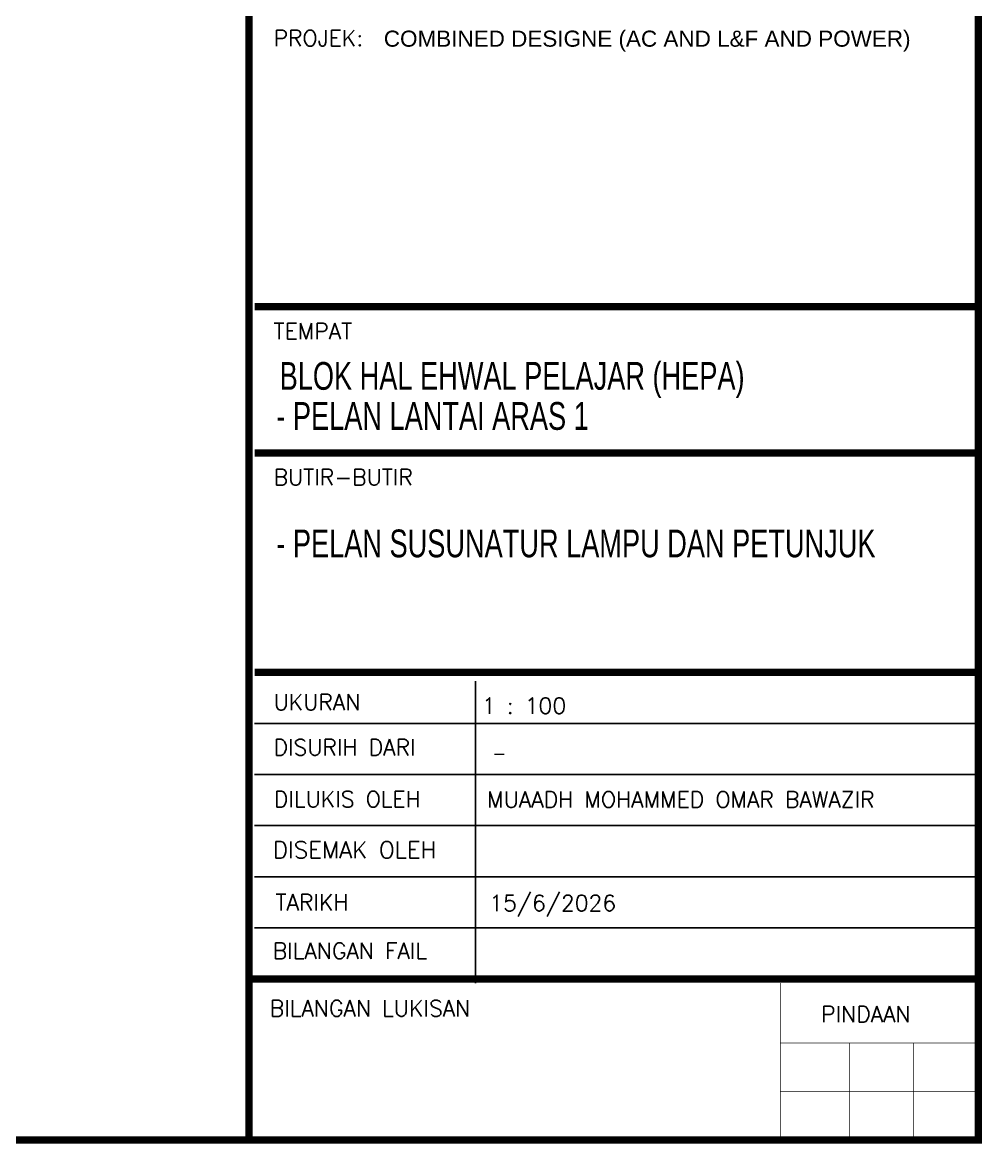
# Model space of a CAD drawing. Header units: inches. Extents: x -106706990 to 300603, y -86718466 to 1728185.
# Drawn here: x 66380 to 79554, y -41 to 15299 of the extents above; entities that cross this region are included whole.
import ezdxf

# ---------------------------------------------------------------- set-up
doc = ezdxf.new("R2010")
doc.units = ezdxf.units.IN
doc.header["$MEASUREMENT"] = 0
for name, color, linetype in [('BORDER', 6, 'Continuous'), ('LAMP', 5, 'Continuous'), ('logo', 7, 'Continuous')]:
    doc.layers.add(name, color=color, linetype=linetype)
doc.styles.add('ROMANS', font='romans.shx', dxfattribs={"width": 0.75, "height": 200})
doc.styles.add('SANSSERIF', font='sanss___.ttf', dxfattribs={"width": 0.75})
doc.styles.get("Standard").update_dxf_attribs({"font": 'arial.ttf'})

msp = doc.modelspace()

# ---------------------------------------------------------------- linework, layer by layer
at = {"color": 7}
for p, q in [((72578.1, 6286.8), (72578.1, 2155.7)), ((69554.7, 5708.6), (79504.1, 5708.6)), ((69554.7, 5008.6), (79504.1, 5008.6)), ((69554.7, 4308.6), (79504.1, 4308.6)), ((69554.7, 3608.6), (79504.1, 3608.6)), ((69554.7, 2908.6), (79504.1, 2908.6))]:
    msp.add_line(p, q, dxfattribs=at)
for points in [[(69481, 56008.6, 100, 100, 0), (69481, 8.6, 100, 100, 0)], [(79453.4, 56008.6, 100, 100, 0), (79453.4, 8.6, 100, 100, 0)], [(69554.7, 11408.6, 100, 100, 0), (79504.1, 11408.6, 100, 100, 0)], [(69554.7, 9408.6, 100, 100, 0), (79504.1, 9408.6, 100, 100, 0)], [(69554.7, 6408.6, 100, 100, 0), (79504.1, 6408.6, 100, 100, 0)], [(76745.7, 1336.5, 10, 10, 0), (79504.1, 1336.5, 10, 10, 0)], [(76745.7, 670.5, 10, 10, 0), (79504.1, 670.5, 10, 10, 0)]]:
    msp.add_lwpolyline(points, format="xyseb", dxfattribs=at)
for points, const_width in [([(69481, 2208.6), (79504.1, 2208.6)], 100), ([(76745.7, 2156.6), (76745.7, 8.6)], 10), ([(77692.2, 1336.5), (77692.2, 8.6)], 10), ([(78566, 1336.5), (78566, 8.6)], 10), ([(4.1, 8.6), (79504.1, 8.6)], 100)]:
    msp.add_lwpolyline(points, dxfattribs=dict(at, const_width=const_width))

# ---------------------------------------------------------------- texts
at = {"layer": 'BORDER', "color": 7, "lineweight": 100, "style": 'SANSSERIF', "width": 0.7}
for s, p in [('BLOK HAL EHWAL PELAJAR (HEPA)', (69898.3, 10272.8)), ('- PELAN LANTAI ARAS 1', (69852.7, 9724.8)), ('- PELAN SUSUNATUR LAMPU DAN PETUNJUK', (69852.7, 7980.8))]:
    msp.add_text(s, height=380, dxfattribs=at).set_placement(p)
at = {"layer": 'LAMP', "color": 0, "insert": (71323.1, 15187.3), "char_height": 220, "width": 7479.937, "attachment_point": 1}
msp.add_mtext('COMBINED DESIGNE (AC AND L&F AND POWER)', dxfattribs=at)
at = {"layer": 'logo', "color": 7, "style": 'ROMANS'}
for s, height, p in [('PROJEK:', 220, (69815.6, 14974.8)), ('TEMPAT', 220, (69815.6, 10963.9)), ('BUTIR-BUTIR', 220, (69815.6, 8966.4)), ('UKURAN', 220, (69815.6, 5888.7)), ('1 : 100', 220, (72666.5, 5839.9)), ('DISURIH DARI', 220, (69815.5, 5270.9)), ('-', 176, (72804.9, 5209.3)), ('DILUKIS OLEH', 220, (69820, 4561.9)), ('MUAADH MOHAMMED OMAR BAWAZIR', 220, (72736.9, 4557.3)), ('DISEMAK OLEH', 230, (69806.4, 3862)), ('15/6/2026', 220, (72765.3, 3139.7)), ('TARIKH', 220, (69842.8, 3149.5)), ('BILANGAN FAIL', 220, (69803.4, 2485.5)), ('BILANGAN LUKISAN', 220, (69763.3, 1699.6)), ('PINDAAN', 220, (77304.6, 1620.1))]:
    msp.add_text(s, height=height, dxfattribs=at).set_placement(p)

doc.saveas('drawing.dxf')
